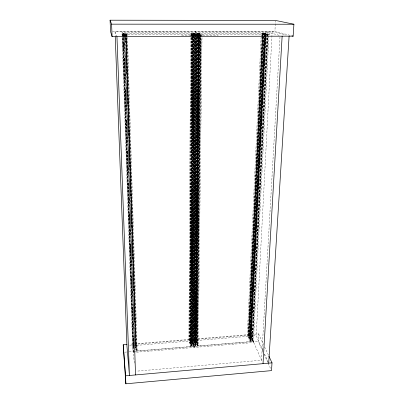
<?xml version="1.0" encoding="UTF-8"?>
<svg xmlns="http://www.w3.org/2000/svg" width="404" height="404" viewBox="0 0 404 404"><rect width="100%" height="100%" fill="white"/><g stroke="black" fill="none" stroke-linecap="round" stroke-linejoin="round"><path stroke-width="0.3" stroke-dasharray="2.02 1.52" d="M189.547 340.36L191.4 33.481L191.976 33.481L190.021 340.32L189.547 340.36L189.723 341.037M192.279 37.436L190.284 342.759L189.643 342.809L191.4 33.481M192.718 37.683L190.612 346.531L189.845 343.592L191.784 34.027L194.137 34.072L191.779 343.723L190.562 343.824L192.567 34.027M190.284 342.759L192.193 33.598L191.617 33.598M192.294 37.047L192.193 33.598M190.562 343.824L192.657 34.072M192.723 37.052L192.738 34.532L191.784 34.027M191.501 345.955L193.854 33.593L191.632 346.445L190.839 345.299L192.981 37.481M192.986 36.85L193.006 34.325L195.162 34.264L196.117 34.441L196.091 36.961M191.021 345.996L193.208 37.597M193.213 36.971L193.006 34.325M190.839 345.299L191.319 345.263L193.476 33.396L194.455 33.593L192.289 343.39L191.703 343.44M191.319 345.263L193.632 33.476M192.082 342.612L191.425 342.385L193.667 37.628M193.673 36.996L193.698 33.84L191.536 33.896L190.607 33.401L188.895 339.931L189.643 342.809M191.779 343.723L194.228 33.476M192.289 343.39L194.753 34.022L193.698 33.84M195.48 37.592L192.89 345.844L193.39 345.804L193.203 345.107L192.703 345.147L192.612 344.814L195.162 34.264M192.703 345.147L195.248 37.476M195.253 36.845L195.273 34.32M195.486 36.961L195.506 34.441L196.117 34.441M195.642 37.683L193.021 346.334L192.89 345.844M195.647 37.052L195.506 34.441M193.203 345.107L195.854 37.471M195.859 36.84L195.879 34.32M193.39 345.804L196.086 37.592M193.688 340.027L196.425 33.471L197.001 33.471L194.157 339.986L193.688 340.027L193.869 340.703M196.652 33.588L197.344 33.643L194.455 342.42L193.814 342.471L196.425 33.471M198.914 36.325L195.839 346.102L199.217 34.062L196.864 34.017L194.036 346.248L192.259 339.658L194.688 33.396L196.91 34.522M194.455 342.42L197.233 33.588M199.248 33.466L196.203 340.511L195.39 339.405L198.485 33.386L199.248 33.466L195.955 343.38L194.743 343.481L197.647 34.017M194.743 343.481L197.743 34.062M197.849 36.416L194.824 346.183L194.026 343.249L194.667 343.198M197.854 35.784L197.869 34.522L196.864 34.017M195.708 345.612L195.223 345.652L195.036 344.955L198.081 37.466M198.086 36.835L198.112 34.315L198.581 34.259L195.516 344.915L195.036 344.955M195.223 345.652L198.334 36.325M198.339 35.693L198.112 34.315M195.516 344.915L198.652 33.466M195.955 343.38L195.879 343.097L196.46 343.052L196.243 342.274L195.587 342.047L198.712 37.612M198.723 36.981L198.753 33.83L196.602 33.886L195.627 33.391L193.031 339.597L193.814 342.471M195.662 342.319L198.889 33.583L199.485 33.583M198.925 35.693L198.935 34.436L198.349 34.436M194.344 340.663L194.435 340.991L195.804 340.88L198.889 33.583M196.243 342.274L199.526 36.4M199.536 35.769L199.556 33.875L198.753 33.83M196.46 343.052L199.828 34.012L199.556 33.875M200.586 37.582L197.091 345.496L197.586 345.455L197.394 344.764L196.894 344.804L196.804 344.471L200.263 34.254L198.581 34.259M196.894 344.804L200.344 37.466M200.349 36.835L200.263 34.254M200.591 36.956L200.621 34.431L201.227 34.426L201.197 36.951M200.758 37.668L197.228 345.986L197.091 345.496M200.763 37.037L200.621 34.431M197.394 344.764L200.945 37.466M200.955 36.835L200.98 34.31L200.379 34.31M197.586 345.455L201.192 37.582M201.99 37.663L198.243 345.905L196.389 339.325L199.697 33.386L202.03 34.512L202 37.032M261.115 37.042L247.324 335.214L248.531 338.012L249.152 337.961L263.635 33.739L249.152 337.961M261.146 36.416L261.292 33.259L263.635 33.739M262.024 36.486L262.171 33.34L262.544 33.451L248.319 336.29L248.036 335.633L261.994 37.117M262.287 37.042L248.495 335.593L248.036 335.633M262.317 36.41L262.464 33.259L262.726 33.34L262.58 36.486M248.495 335.593L262.549 37.117M248.531 338.012L262.888 33.744M262.544 33.451L263.105 33.451L248.915 336.572L250.248 336.461L264.706 33.446L265.282 33.446L250.571 340.395L250.106 340.436L264.898 33.335L264.059 33.254L263.908 36.405M265.372 36.385L265.655 33.916L263.317 33.875L264.953 34.365L250.081 341.627L248.854 338.769L263.105 33.451M279.108 35.325L265.792 31.542L250.778 338.9L249.596 338.996L263.918 37.022M249.596 338.996L264.08 37.072M264.11 36.441L264.231 33.921M250.586 336.108L250.298 335.451L249.818 335.487L264.145 37.112M264.176 36.481L264.327 33.335M265.342 37.017L250.657 338.623L251.222 338.577L250.889 337.82L250.328 337.865L265.059 33.739L263.484 33.694M265.044 37.032L250.591 334.951L253.404 341.355L268.968 34.36L265.226 33.254L265.075 36.4M265.059 33.739L266.18 33.865L251.071 341.547L250.864 341.072L250.394 341.107L265.307 34.284L264.918 34.168L265.484 34.163L250.571 340.395M250.889 337.82L265.741 33.739M250.864 341.072L265.872 34.284L265.307 34.284M252.692 340.92L268.084 34.279L267.499 34.279L252.207 340.961L252.692 340.92L252.399 340.244L251.773 339.961L266.918 34.108L265.484 34.163M251.914 340.284L266.918 34.108M252.399 340.244L267.69 34.158L267.105 34.163M129.26 152.015L125.437 33.532L126.104 33.613L135.991 345.39L135.916 344.698L135.406 344.738L135.355 344.248L250.985 334.916L253.808 341.324L253.747 342.506L133.269 352.475L132.547 344.476L133.951 344.365M269.458 34.355L269.549 32.608L122.538 32.875L122.599 34.694L269.458 34.355L265.706 33.254L122.008 33.537L122.599 34.694M262.979 350.551L256.212 335.658L272.165 31.532L115.059 31.775L115.201 35.552M263.039 351.924L258.166 341.158L258.56 333.845L129.477 344.248M290.102 35.34L274.912 31.265L275.462 21.028M280.002 36.855L261.524 360.227L136.421 371.18M190.213 342.481L191.425 342.385M194.38 342.143L195.587 342.047M249.036 337.694L250.328 337.865M133.224 347.41L122.463 33.537L132.921 344.445L133.224 347.41L133.886 347.354M135.133 347.253L135.729 347.203L125.796 34.032L123.508 33.992L123.715 40.289M135.214 348.051L135.815 348.001L125.871 34.168L122.801 34.178L123.069 34.694L133.613 351.233L133.305 348.208L133.966 348.152M189.845 343.592L190.491 343.536M248.854 338.769L249.475 338.719M191.233 344.93L192.612 344.814M195.425 344.587L196.804 344.471M250.429 340.072L251.773 339.961M135.921 349.465L135.961 349.808L136.471 349.768L126.715 37.628M136.385 344.168L137.138 350.94L127.391 34.683L126.689 33.532L136.552 350.48L136.037 350.526L136.092 351.026L126.058 34.598L126.689 34.598L124.21 34.421L124.281 35.744M133.229 351.263L253.808 341.324M124.77 352.162L126.649 352.01M129.154 351.803L134.79 351.339M135.416 351.283L258.166 341.158M123.361 37.516L133.588 345.587L133.512 344.89L134.002 344.849M129.462 345.925L256.212 335.658M112.433 31.507L274.912 31.265M133.512 344.89L123.169 33.618L123.765 33.618L123.851 36.138M262.171 33.34L262.726 33.34M123.169 33.618L123.861 33.795L123.927 35.683M125.684 36.941L125.553 33.734L126.104 33.613M193.854 33.593L194.455 33.593M123.861 33.795L125.553 33.734M192.299 33.653L193.965 33.648M197.344 33.643L199 33.638M263.287 33.507L264.706 33.446M122.73 34.042L123.508 33.992M194.046 34.022L194.753 34.022M199.121 34.012L199.828 34.012M265.494 33.87L266.18 33.865M124.397 35.951C125.432 34.492 122.776 34.537 124.21 34.421M193.233 34.446L193.981 34.527M181.633 35.855L218.231 35.759M272.165 31.532L286.072 35.335M264.898 33.335L265.282 33.446M267.69 34.158L268.084 34.279M267.499 34.279L267.776 34.36L252.414 341.436L252.207 340.961M265.872 34.284L266.145 34.365M197.001 33.471L194.157 339.986M191.976 33.481L190.021 340.32M123.765 33.618L123.806 36.057M124.25 36.082L121.947 31.764L122.074 35.542M258.56 333.845L263.57 344.657M264.625 346.93L268.317 354.899M264.539 353.99L268.705 363.156M264.065 354.187L267.913 362.686M268.17 363.252L270.736 368.918M250.929 336.083L262.277 361.939M249.621 335.027L249.818 335.487M250.657 338.623L250.778 338.9M250.106 340.436L250.394 341.107M115.059 31.775L116.751 36.102M195.713 340.552L195.804 340.88M192.668 339.623L194.455 346.213L194.44 347.415L192.657 340.804M192.057 340.85L191.259 339.739M191.567 340.89L191.653 341.213L190.284 341.324L190.198 340.996M136.471 349.768L136.552 350.48M135.481 345.43L135.522 345.768L135.34 340.092M135.729 347.203L135.815 348.001M134.34 363.105L132.588 345.673L122.094 36.173M129.28 152.646L129.765 167.761M129.78 168.392L130.265 183.507M130.285 184.138L130.669 197.399M130.785 199.884L131.169 213.155M131.31 216.256L131.674 228.911M131.81 232.002L132.153 244.041M132.315 247.748L132.714 260.343M132.815 263.494L133.163 275.553M133.32 279.24L133.643 290.678M133.82 294.981L134.148 306.434M134.325 310.726L134.648 322.19M134.845 327.104L135.133 337.32M135.345 342.85L135.406 344.738M125.139 34.173L125.432 42.42M125.755 52.515L125.917 57.56M126.26 68.281L126.422 73.331M126.745 83.421L126.927 89.097M127.25 99.192L127.412 104.237M127.76 114.958L127.922 120.003M128.265 130.729L128.427 135.774M128.77 146.495L128.911 150.914M129.275 162.267L129.416 166.68M129.78 178.038L129.926 182.451M130.29 193.804L130.411 197.591M130.795 209.575L130.916 213.357M131.3 225.346L131.391 228.927M131.805 241.112L131.876 244.056M132.31 256.883L132.416 260.035M132.82 272.649L132.921 275.806M133.325 288.421L133.406 290.946M133.83 304.192L133.911 306.712M134.335 319.958L134.416 322.483M134.845 335.729L134.906 337.623M125.033 33.986L125.124 35.926M125.245 39.708L125.326 42.228M125.75 55.464L125.811 57.353M126.255 71.22L126.316 73.109M126.765 86.971L126.826 88.865M127.27 102.727L127.311 103.99M127.755 117.852L127.836 120.377M128.26 133.608L128.346 136.128M128.77 149.364L128.831 151.258M129.275 165.12L129.315 166.382M129.78 180.876L129.82 182.133M124.306 34.603L124.351 35.865M124.174 43.248L124.235 45.142M124.669 58.383L124.73 60.272M125.19 74.144L125.25 76.033M125.705 89.905L125.745 91.168M126.205 105.035L126.245 106.297M126.72 120.801L126.76 122.058M124.144 43.183L124.225 47.48M124.639 58.302L124.74 63.231M125.094 73.937L125.24 78.351M125.609 89.688L125.735 93.47M126.109 104.813L126.255 109.221M126.624 120.564L126.75 124.341M127.164 136.941L127.27 140.092M127.644 151.434L127.765 155.212M128.179 167.811L128.265 170.331M128.735 183.027L128.78 186.082M129.194 198.682L129.28 201.202M129.694 213.807L129.775 216.327M130.209 229.558L130.295 232.078M130.709 244.678L130.79 247.197M131.224 260.429L131.31 262.948M131.744 276.179L131.805 278.068M132.239 291.299L132.305 293.188M132.78 307.681L132.82 308.939M123.993 43.435L124.24 51.005M124.488 58.58L124.74 66.15M125.008 74.351L125.24 81.29M125.568 89.648L125.735 96.43M126.068 104.782L126.255 112.206M126.528 120.407L126.755 127.346M127.068 136.81L127.255 142.486M127.543 151.318L127.775 158.257M128.083 167.721L128.27 173.402M128.603 183.497L128.77 188.542M129.103 198.637L129.27 203.682M129.654 213.852L129.79 219.458M130.123 229.548L130.29 234.598M130.618 244.693L130.785 249.738M131.138 260.464L131.305 265.509M131.659 276.235L131.805 280.654M132.159 291.38L132.305 295.794M132.699 307.782L132.825 311.565M133.199 322.922L133.325 326.71M133.744 338.057L133.82 341.85M123.609 34.173L123.735 37.956M123.927 43.299L124.235 53.091M124.422 58.408L124.73 68.22M124.942 74.154L125.23 83.35M125.462 89.638L125.75 99.116M125.962 104.752L126.25 114.246M126.482 120.493L126.75 129.376M127.018 136.865L127.27 145.137M127.497 151.349L127.77 160.272M128.018 167.352L128.27 175.402M128.533 183.093L128.785 190.648M129.033 198.207L129.285 206.298M129.538 213.862L129.785 221.427M130.058 229.624L130.3 236.618M130.558 244.753L130.805 252.323M131.088 260.287L131.305 267.453M131.608 276.033L131.805 282.583M132.108 291.143L132.3 297.718M132.648 307.515L132.82 313.479M133.143 322.887L133.32 328.609M133.633 338.067L133.82 343.738M123.821 43.44L124.24 56.04M124.321 58.56L124.735 71.154M124.841 74.306L125.235 86.274M125.361 90.057L125.735 101.394M125.861 105.171L126.255 117.14M126.386 120.407L126.755 132.26M126.901 136.668L127.255 147.379M127.406 151.293L127.755 162.499M127.922 167.539L128.275 178.245M128.442 183.285L128.775 193.364M128.942 198.404L129.275 208.484M129.462 214.15L129.795 224.23M129.992 229.467L130.295 239.35M130.482 245.021L130.795 254.469M131.012 260.358L131.295 269.589M131.532 276.119L131.815 285.335M132.032 291.249L132.315 300.455M132.542 307.383L132.815 315.575M133.062 323.134L133.315 330.689M133.562 338.249L133.855 347.071M123.235 33.739L123.336 36.885M122.801 34.178L133.305 348.208M126.614 34.476L126.694 36.996M125.952 34.416L126.068 37.001M126.053 37.567L135.961 349.808M125.674 37.511L133.815 292.193M133.835 292.824L134.315 307.949M134.335 308.58L134.815 323.71M134.835 324.336L135.259 337.572M195.198 31.648L195.183 33.391L197.415 34.522L197.435 32.739L195.198 31.648"/><path stroke-width="0.61" d="M263.029 363.656L282.138 36.183M268.705 363.156L289.097 36.163M268.842 356.035L272.008 362.863L271.508 370.62L125.856 383.8L123.215 344.753L126.972 344.45M293.142 36.153L293.915 24.235L275.498 20.427L110.085 20.2L110.544 31.507L112.085 36.653L293.142 36.153L291.93 35.825M125.856 383.8L125.543 375.821L272.008 362.863M110.085 20.2L111.59 24.164L293.915 24.235M123.215 344.753L125.543 375.821M111.59 24.164L112.085 36.653M115.246 36.815L126.957 346.127L129.452 375.478L116.958 36.643M124.538 36.623L135.532 374.937"/></g></svg>
